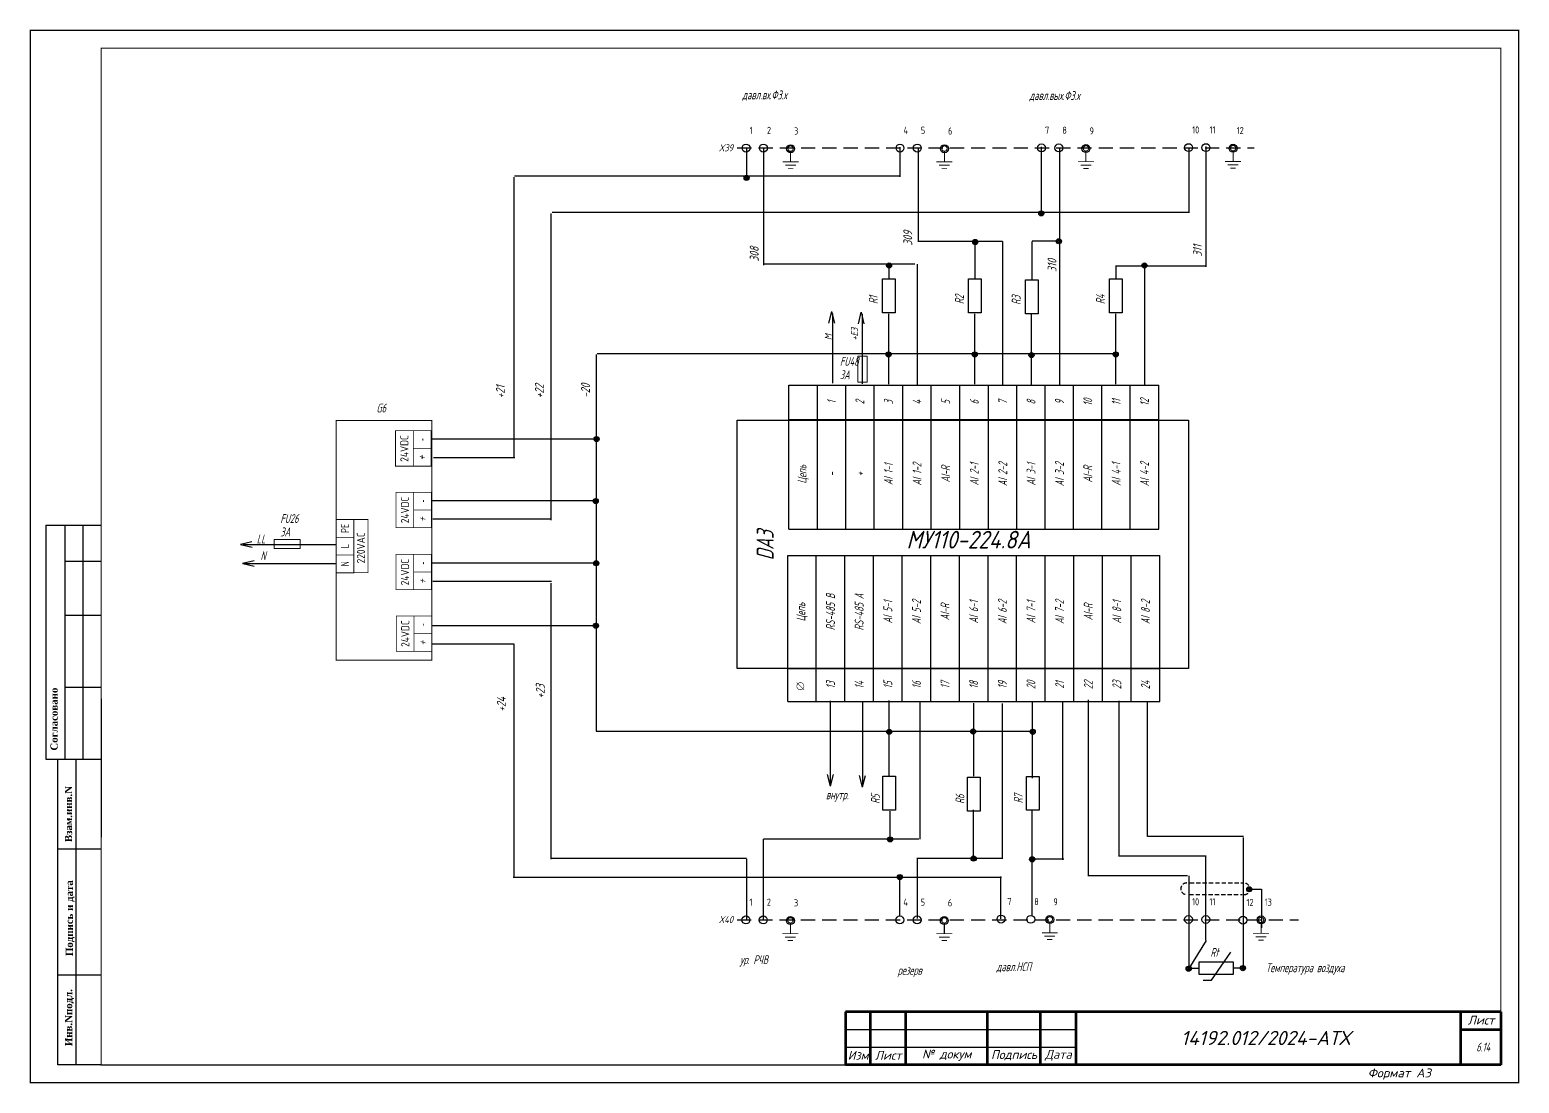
# Model space of a CAD drawing. Header units: millimetres. Extents: x 1510 to 10524, y 7125 to 13164.
# Drawn here: x 8761 to 9181.3, y 9091.4 to 9388.7 of the extents above; entities that cross this region are included whole.
import ezdxf
from ezdxf.enums import TextEntityAlignment as Align

# ---------------------------------------------------------------- set-up
doc = ezdxf.new("R2010")
doc.units = ezdxf.units.MM
doc.header["$LTSCALE"] = 4
doc.set_wipeout_variables(frame=1)
doc.linetypes.add('DASHED', pattern=[0.75, 0.5, -0.25])
doc.linetypes.add('SolidLine', pattern=[0])
for name, color, linetype, lineweight in [('_АК_ОФОРМЛ', 7, 'Continuous', 20), ('SHTAMP', 7, 'SolidLine', 25), ('Основеая', 5, 'Continuous', 60), ('СХЕМА', 7, 'Continuous', 25)]:
    doc.layers.add(name, color=color, linetype=linetype, lineweight=lineweight)
for name, color, linetype in [("Contact's", 104, 'Continuous'), ('LOC', 8, 'Continuous'), ('RED_2.5mm^2', 1, 'Continuous'), ('SYMS', 7, 'Continuous'), ('Вспомогательная', 1, 'Continuous'), ('Текст', 2, 'Continuous')]:
    doc.layers.add(name, color=color, linetype=linetype)
doc.styles.add('ISOCPEUR', font='isocpeui.ttf')
doc.styles.add('ISOCPEUR25.10.00', font='isocpeur.ttf', dxfattribs={"height": 2.5})
doc.styles.add('SC', font='wromrusc.shx', dxfattribs={"width": 0.8, "height": 2.5})
doc.styles.add('Simplex00.10.00', font='simplex.shx')
doc.styles.add('Simplex25.085.00', font='simplex.shx', dxfattribs={"width": 0.85, "oblique": 15, "height": 2.5})
doc.styles.add('Simplex25.085.15', font='', dxfattribs={"width": 0.85, "oblique": 15, "height": 2.5})
doc.styles.add('STYLE1', font='timesbd.ttf')
doc.styles.add('WD', font='romans.shx')
doc.styles.add('ГОСТ', font='isocpeur.ttf', dxfattribs={"oblique": 15})
doc.styles.add('Стиль мой-1', font='', dxfattribs={"width": 0.85, "oblique": 15, "height": 2.5})
doc.styles.get('Simplex25.085.15').set_extended_font_data('GOST type A')
doc.styles.get('Стиль мой-1').set_extended_font_data('GOST type A')
doc.linetypes.add('Modbus_LINE', pattern='A,7.5,-4,["Modbus",Standard,S=2.5,R=0,X=-1.5,Y=-1.25],-15', length=26.5)

# ---------------------------------------------------------------- blocks, each defined once
blk = doc.blocks.new('Формат А3')
at = {"color": 0, "linetype": 'Continuous', "const_width": 0.3}
for points in [[(-420, 297), (0, 297), (0, 0), (-420, 0)], [(-400, 5), (-400, 292), (-5, 292), (-5, 5)]]:
    blk.add_lwpolyline(points, close=True, dxfattribs=at)
at = {"color": 0, "linetype": 'Continuous', "style": 'Simplex00.10.00', "oblique": 15}
blk.add_text('Формат А3', height=2.5, dxfattribs=at).set_placement((-33.67, 2.75), align=Align.MIDDLE_CENTER)
blk = doc.blocks.new('*T212')
at = {"color": 0, "linetype": 'ByBlock', "lineweight": -2, "ltscale": 0.2, "transparency": 16777216}
for p, q in [((0, 0), (0, 41.14)), ((0, 41.14), (104.95, 41.14)), ((8, 0), (8, 41.14)), ((16.08, 0), (16.08, 41.14)), ((24.16, 0), (24.16, 41.14)), ((32.24, 0), (32.24, 41.14)), ((40.32, 0), (40.32, 41.14)), ((48.4, 0), (48.4, 41.14)), ((56.48, 0), (56.48, 41.14)), ((64.56, 0), (64.56, 41.14)), ((72.64, 0), (72.64, 41.14)), ((80.72, 0), (80.72, 41.14)), ((88.8, 0), (88.8, 41.14)), ((96.87, 0), (96.87, 41.14)), ((104.95, 0), (104.95, 41.14)), ((0, 9.29), (40.32, 9.29))]:
    blk.add_line(p, q, dxfattribs=at)
at = {"color": 0, "lineweight": -2, "ltscale": 0.2, "transparency": 16777216}
for p, q in [((40.32, 9.29), (104.95, 9.29)), ((0, 0), (104.95, 0))]:
    blk.add_line(p, q, dxfattribs=at)
at = {"color": 0, "linetype": 'Continuous', "lineweight": -2, "ltscale": 0.2, "transparency": 16777216, "char_height": 2.5, "attachment_point": 5, "rotation": 90, "style": 'Simplex25.085.15'}
for s, insert, width in [('RS-485 B', (12.04, 25.21), 28.8496), ('RS-485 A', (20.12, 25.21), 28.8496), ('Цепь', (4, 25.21), 28.8496), ('AI 5-1', (28.2, 25.21), 28.8496), ('AI 5-2', (36.28, 25.21), 28.8496), ('AI-R', (44.36, 25.21), 28.8496), ('AI 6-1', (52.44, 25.21), 28.8496), ('AI 6-2', (60.52, 25.21), 28.8496), ('AI 7-1', (68.6, 25.21), 28.8496), ('AI 7-2', (76.68, 25.21), 28.8496), ('AI-R', (84.76, 25.21), 28.8496), ('AI 8-1', (92.83, 25.21), 28.8496), ('AI 8-2', (100.91, 25.21), 28.8496), ('13', (12.04, 4.64), 6.286), ('14', (20.12, 4.64), 6.286), ('15', (28.2, 4.64), 6.286), ('16', (36.28, 4.64), 6.286), ('17', (44.36, 4.64), 6.286), ('18', (52.44, 4.64), 6.286), ('19', (60.52, 4.64), 6.286), ('20', (68.6, 4.64), 6.286), ('21', (76.68, 4.64), 6.286), ('22', (84.76, 4.64), 6.286), ('23', (92.83, 4.64), 6.286), ('24', (100.91, 4.64), 6.286)]:
    blk.add_mtext(s, dxfattribs=dict(at, insert=insert, width=width))
blk = doc.blocks.new('Клеммное соединение')
at = {"linetype": 'Continuous'}
blk.add_wipeout([(0, -1), (-0.44, -0.9), (-0.6, -0.8), (-0.71, -0.7), (-0.8, -0.6), (-0.87, -0.5), (-0.92, -0.4), (-0.95, -0.3), (-0.98, -0.2), (-0.99, -0.1), (-0.99, 0), (-0.99, 0.1), (-0.98, 0.2), (-0.95, 0.3), (-0.92, 0.4), (-0.87, 0.5), (-0.8, 0.6), (-0.71, 0.7), (-0.6, 0.8), (-0.44, 0.9), (0, 1), (0.44, 0.9), (0.6, 0.8), (0.71, 0.7), (0.8, 0.6), (0.87, 0.5), (0.92, 0.4), (0.95, 0.3), (0.98, 0.2), (0.99, 0.1), (1, 0), (0.99, -0.1), (0.98, -0.2), (0.95, -0.3), (0.92, -0.4), (0.87, -0.5), (0.8, -0.6), (0.71, -0.7), (0.6, -0.8), (0.44, -0.9)], dxfattribs=at)
at = {"color": 0, "linetype": 'Continuous', "lineweight": -2, "const_width": 0.15}
blk.add_lwpolyline([(-1.06, -1.06), (1.06, 1.06)], dxfattribs=at)
blk.add_lwpolyline([(-1, 0, 1), (1, 0, 1)], format="xyb", close=True, dxfattribs=at)
blk = doc.blocks.new('*T213')
at = {"color": 0, "linetype": 'ByBlock', "lineweight": -2, "ltscale": 0.2, "transparency": 16777216}
for p, q in [((0, 0), (0, 40.67)), ((0, 40.67), (104.32, 40.67)), ((8, 0), (8, 40.67)), ((16, 0), (16, 40.67)), ((24, 0), (24, 40.67)), ((32.08, 0), (32.08, 40.67)), ((40.16, 0), (40.16, 40.67)), ((48.24, 0), (48.24, 40.67)), ((56.32, 0), (56.32, 40.67)), ((64.32, 0), (64.32, 40.67)), ((72.32, 0), (72.32, 40.67)), ((80.32, 0), (80.32, 40.67)), ((88.32, 0), (88.32, 40.67)), ((96.32, 0), (96.32, 40.67)), ((104.32, 0), (104.32, 40.67)), ((0, 31), (104.32, 31))]:
    blk.add_line(p, q, dxfattribs=at)
at = {"color": 0, "lineweight": -2, "ltscale": 0.2, "transparency": 16777216}
blk.add_line((0, 0), (104.32, 0), dxfattribs=at)
at = {"color": 0, "linetype": 'Continuous', "lineweight": -2, "ltscale": 0.2, "transparency": 16777216, "char_height": 2.5, "attachment_point": 5, "rotation": 90, "style": 'Simplex25.085.15'}
for s, insert, width in [('1', (12, 35.83), 6.6745), ('2', (20, 35.83), 6.6745), ('3', (28.04, 35.83), 6.6745), ('4', (36.12, 35.83), 6.6745), ('5', (44.2, 35.83), 6.6745), ('6', (52.28, 35.83), 6.6745), ('7', (60.32, 35.83), 6.6745), ('8', (68.32, 35.83), 6.6745), ('9', (76.32, 35.83), 6.6745), ('10', (84.32, 35.83), 6.6745), ('11', (92.32, 35.83), 6.6745), ('12', (100.32, 35.83), 6.6745), ('Цепь', (4, 15.5), 27.9958), ('AI 1-1', (28.04, 15.5), 27.9958), ('AI 1-2', (36.12, 15.5), 27.9958), ('AI-R', (44.2, 15.5), 27.9958), ('AI 2-1', (52.28, 15.5), 27.9958), ('AI 2-2', (60.32, 15.5), 27.9958), ('AI 3-1', (68.32, 15.5), 27.9958), ('AI 3-2', (76.32, 15.5), 27.9958), ('AI-R', (84.32, 15.5), 27.9958), ('AI 4-1', (92.32, 15.5), 27.9958), ('AI 4-2', (100.32, 15.5), 27.9958), ('-', (12, 15.5), 27.9958), ('+', (20, 15.5), 27.9958)]:
    blk.add_mtext(s, dxfattribs=dict(at, insert=insert, width=width))
blk = doc.blocks.new('PS4x145')
at = {"color": 0, "linetype": 'Continuous', "lineweight": -2}
for points, const_width in [([(-2.5, 0), (65.12, 0), (65.12, -27), (-2.5, -27)], 0.3), ([(22.15, 0), (27.15, 0), (27.15, -5), (22.15, -5)], 0.2), ([(27.15, 0), (32.15, 0), (32.15, -5), (27.15, -5)], 0.2), ([(32.2, 0), (37.2, 0), (37.2, -5), (32.2, -5)], 0.2), ([(22.2, -5), (37.2, -5), (37.2, -9), (22.2, -9)], 0.2), ([(52.25, -16.76), (62.25, -16.76), (62.25, -21.76), (52.25, -21.76)], 0.2), ([(0, -17), (10, -17), (10, -22), (0, -22)], 0.2), ([(17.38, -16.92), (27.38, -16.92), (27.38, -21.92), (17.38, -21.92)], 0.2), ([(34.9, -16.92), (44.9, -16.92), (44.9, -21.92), (34.9, -21.92)], 0.2), ([(0, -22), (5, -22), (5, -27), (0, -27)], 0.2), ([(5, -22), (10, -22), (10, -27), (5, -27)], 0.2), ([(17.38, -21.92), (22.38, -21.92), (22.38, -26.92), (17.38, -26.92)], 0.2), ([(22.38, -21.92), (27.38, -21.92), (27.38, -26.92), (22.38, -26.92)], 0.2), ([(34.9, -21.92), (39.9, -21.92), (39.9, -26.92), (34.9, -26.92)], 0.2), ([(39.9, -21.92), (44.9, -21.92), (44.9, -26.92), (39.9, -26.92)], 0.2), ([(52.25, -21.76), (57.25, -21.76), (57.25, -26.76), (52.25, -26.76)], 0.2), ([(57.25, -21.76), (62.25, -21.76), (62.25, -26.76), (57.25, -26.76)], 0.2)]:
    blk.add_lwpolyline(points, close=True, dxfattribs=dict(at, const_width=const_width))
at = {"color": 0, "linetype": 'Continuous', "lineweight": 9, "style": 'SC', "oblique": 15, "width": 0.85}
for s, p in [('+', (2.3, -24.5)), ('-', (7.3, -24.5)), ('+', (19.68, -24.42)), ('-', (24.68, -24.42)), ('+', (37.2, -24.42)), ('-', (42.2, -24.42)), ('+', (54.55, -24.26)), ('-', (59.55, -24.26))]:
    blk.add_text(s, height=2, dxfattribs=at).set_placement(p, align=Align.MIDDLE)
at = {"color": 0, "linetype": 'Continuous', "lineweight": -2, "style": 'Simplex25.085.00', "oblique": 10, "width": 0.8, "flags": 4}
blk.add_attdef('ЭЛЕМЕНТ', text='', height=2.5, dxfattribs=at).set_placement((39.01, -2.5), align=Align.MIDDLE_LEFT)
at = {"color": 0, "linetype": 'Continuous', "lineweight": 9, "style": 'ISOCPEUR25.10.00', "oblique": 10, "width": 0.85, "flags": 5}
blk.add_attdef('ТИП', text='', height=2.5, dxfattribs=at).set_placement((44.2, -2.5), align=Align.MIDDLE_LEFT)
at = {"color": 0, "linetype": 'Continuous', "lineweight": 9, "style": 'Simplex25.085.00', "width": 0.8}
for tag, flags, p in [('#(IN/VAC)', 8, (29.2, -7)), ('#(OUT/VDC)', 4, (5, -19.5)), ('#(OUT/VDC)', 4, (22.38, -19.42)), ('#(OUT/VDC)', 4, (39.9, -19.42)), ('#(OUT/VDC)', 4, (57.25, -19.26))]:
    blk.add_attdef(tag, text='', height=2.3, dxfattribs=dict(at, flags=flags)).set_placement(p, align=Align.MIDDLE)
at = {"color": 0, "linetype": 'Continuous', "lineweight": -2, "style": 'Simplex25.085.00', "width": 0.8, "flags": 4}
for p in [(5, -13.5), (22.38, -13.42), (39.9, -13.42), (57.25, -13.26)]:
    blk.add_attdef('#(A/VA)', text='', height=2.5, dxfattribs=at).set_placement(p, align=Align.MIDDLE)
at = {"layer": "Contact's", "linetype": 'Continuous', "lineweight": 9, "style": 'Simplex00.10.00', "width": 0.7, "flags": 8}
for tag, p in [('#(7/L)', (24.7, -2.5)), ('#(9/N)', (29.7, -2.5)), ('#(5/PE)', (34.7, -2.5))]:
    blk.add_attdef(tag, text='', height=2.3, dxfattribs=at).set_placement(p, align=Align.MIDDLE)
blk = doc.blocks.new('WDDOT')
for radius in [0.72, 0.449, 0.223]:
    blk.add_circle((0, 0), radius)
blk = doc.blocks.new('VT0W02')
blk.add_circle((0, 0), 0.0699)
at = {"style": 'WD'}
for tag, p, width in [('INST', (0.062, 0.42), 0.7), ('LOC', (0.062, 0.25), 0.7), ('DESC1', (0.053, -0.385), 0.8)]:
    blk.add_attdef(tag, p, '', height=0.125, dxfattribs=dict(at, width=width))
at = {"style": 'WD', "flags": 1}
for tag, p, height in [('X4TERM01', (-0.07, 0), 0.0125), ('X4TERMDESC01', (-0.055, -0.023), 0.025), ('X2TERMDESC01', (-0.006, 0.029), 0.025), ('STRIPSEQ', (0, 0), 0.00125), ('X2TERM01', (0, 0.07), 0.0125), ('X1TERMDESC01', (0.039, -0.003), 0.025), ('X1TERM01', (0.07, 0), 0.0125), ('LINKTERM', (0, -0.002), 0.00125), ('X8TERM01', (0, -0.07), 0.0125), ('X8TERMDESC01', (0, -0.054), 0.025)]:
    blk.add_attdef(tag, p, '', height=height, dxfattribs=at)
at = {"linetype": 'Continuous', "style": 'WD'}
for tag, p, height, width, flags in [('WIRENO', (0.062, 0.094), 0.125, 0.8, 8), ('TAGSTRIP', (0.053, -0.229), 0.125, 0.9, 8), ('DESC2', (0.053, -0.541), 0.125, 0.8, 8), ('CAT', (0.213, -0.406), 0.109, 0.8, 1), ('DESC3', (0.053, -0.698), 0.125, 0.8, 8)]:
    blk.add_attdef(tag, p, '', height=height, dxfattribs=dict(at, width=width, flags=flags))
at = {"linetype": 'Continuous', "style": 'WD', "width": 0.8, "flags": 1}
blk.add_attdef('MFG', text='', height=0.109, dxfattribs=at).set_placement((0.088, -0.406), align=Align.RIGHT)
at = {"style": 'WD', "width": 0.7, "flags": 1}
blk.add_attdef('ASSYCODE', (0.062, -0.281), '', height=0.01, dxfattribs=at)
blk = doc.blocks.new('PE - заземление')
at = {"color": 0, "linetype": 'Continuous', "lineweight": -2, "const_width": 0.3}
blk.add_lwpolyline([(-0.75, -0.75, -1), (0.75, -0.75, -1)], format="xyb", close=True, dxfattribs=at)
at = {"color": 0, "linetype": 'Continuous', "lineweight": -2}
for points, const_width in [([(0, -4.5), (0, -1.5)], 0.3), ([(-2.25, -4.5), (2.25, -4.5)], 0.25), ([(-1.5, -5.46), (1.5, -5.46)], 0.25), ([(-0.75, -6.42), (0.75, -6.42)], 0.25)]:
    blk.add_lwpolyline(points, dxfattribs=dict(at, const_width=const_width))
at = {"color": 0, "linetype": 'Continuous', "lineweight": 9, "style": 'ISOCPEUR25.10.00', "oblique": 10, "width": 0.85, "flags": 9}
blk.add_attdef('ТИП', (0, 0), '', height=2.5, dxfattribs=at)

msp = doc.modelspace()

# ---------------------------------------------------------------- linework, layer by layer
at = {"linetype": 'DASHED', "ltscale": 2}
for p, q in [((8960.65, 9355.38), (9106.5, 9355.38)), ((8960.61, 9137.55), (9118.98, 9137.55))]:
    msp.add_line(p, q, dxfattribs=at)
at = {"color": 1, "ltscale": 0.2}
for p, q in [((9006.61, 9347.43), (8897.77, 9347.43)), ((9088.02, 9337.14), (8908.46, 9337.14)), ((9035.51, 9329.01), (9011.63, 9329.01)), ((9027.73, 9328.92), (9027.73, 9318.41)), ((9043.73, 9329.03), (9043.73, 9318.2)), ((9051.56, 9329.12), (9043.88, 9329.12)), ((9010.78, 9322.58), (8968, 9322.58)), ((9003.43, 9322.27), (9003.43, 9318.42)), ((9067.52, 9322.26), (9067.52, 9318.4)), ((9092.86, 9322), (9067.55, 9322)), ((9067.3, 9297.27), (8921.1, 9297.27)), ((8921.12, 9273.17), (8874.69, 9273.17)), ((8897.88, 9267.97), (8874.92, 9267.97)), ((8920.84, 9255.81), (8874.53, 9255.81)), ((8908.1, 9250.61), (8874.76, 9250.61)), ((8920.66, 9238.2), (8874.55, 9238.2)), ((8908.19, 9233), (8874.78, 9233)), ((8920.66, 9220.53), (8874.45, 9220.53)), ((8897.63, 9215.32), (8874.68, 9215.32)), ((9043.91, 9190.69), (8920.88, 9190.69)), ((9011.92, 9160.27), (8968.05, 9160.27)), ((9103.49, 9161.03), (9076.37, 9161.03)), ((8963.28, 9154.82), (8908.26, 9154.82)), ((9035.51, 9154.87), (9011.28, 9154.87)), ((9052.77, 9154.65), (9043.87, 9154.65)), ((9092.99, 9155.56), (9068.59, 9155.56)), ((9087.7, 9149.98), (9059.7, 9149.98)), ((9035.21, 9149.53), (8897.39, 9149.53)), ((9006.54, 9138.64), (9006.54, 9149.52)), ((9091, 9123.79), (9088.03, 9123.79)), ((9103.46, 9123.87), (9100.53, 9123.87))]:
    msp.add_line(p, q, dxfattribs=at)
at = {"lineweight": 30}
for p, q in [((8765.58, 9248.91), (8781.06, 9248.91)), ((8765.58, 9248.91), (8765.58, 9182.9)), ((8770.9, 9248.91), (8770.9, 9182.9)), ((8775.98, 9248.91), (8775.98, 9182.9)), ((8770.9, 9238.75), (8781.06, 9238.75)), ((8770.9, 9223.52), (8781.06, 9223.52)), ((8770.9, 9203.21), (8781.06, 9203.21)), ((8765.58, 9182.9), (8781.06, 9182.9)), ((8768.97, 9096.59), (8768.97, 9182.9)), ((8774.05, 9096.59), (8774.05, 9182.9)), ((8781.16, 9157.52), (8768.97, 9157.52)), ((8781.16, 9121.98), (8768.97, 9121.98))]:
    msp.add_line(p, q, dxfattribs=at)
at = {"linetype": 'DASHED', "ltscale": 0.6}
for p, q in [((9088.36, 9147.95), (9103.24, 9147.95)), ((9088.22, 9144.66), (9103.15, 9144.66))]:
    msp.add_line(p, q, dxfattribs=at)
at = {"color": 7, "ltscale": 0.2}
for p, q in [((9094.51, 9120.48), (9099.94, 9128.47)), ((9092.09, 9120.48), (9094.51, 9120.48))]:
    msp.add_line(p, q, dxfattribs=at)
at = {"linetype": 'Continuous', "ltscale": 0.6}
for points in [[(9001.64, 9318.42), (9005.21, 9318.42), (9005.21, 9308.84), (9001.64, 9308.84)], [(9025.94, 9318.41), (9029.51, 9318.41), (9029.51, 9308.83), (9025.94, 9308.83)], [(9041.95, 9318.2), (9045.52, 9318.2), (9045.52, 9308.62), (9041.95, 9308.62)], [(9065.73, 9318.41), (9069.3, 9318.41), (9069.3, 9308.83), (9065.73, 9308.83)], [(9001.74, 9178.1), (9005.31, 9178.1), (9005.31, 9168.52), (9001.74, 9168.52)], [(9025.61, 9177.83), (9029.18, 9177.83), (9029.18, 9168.24), (9025.61, 9168.24)], [(9042.24, 9178.04), (9045.81, 9178.04), (9045.81, 9168.46), (9042.24, 9168.46)], [(9100.58, 9125.72), (9100.58, 9122.15), (9091, 9122.15), (9091, 9125.72)]]:
    msp.add_lwpolyline(points, close=True, dxfattribs=at)
at = {"ltscale": 0.2}
msp.add_lwpolyline([(8960.67, 9278.59), (9088.01, 9278.59), (9088.01, 9208.46), (8960.67, 9208.46)], close=True, dxfattribs=at)
at = {"linetype": 'Continuous', "lineweight": -2}
msp.add_lwpolyline([(8781.16, 9199.92), (8781.16, 9160.92)], dxfattribs=at)
at = {"lineweight": 30}
msp.add_lwpolyline([(8781.16, 9096.59), (8768.97, 9096.59)], dxfattribs=at)
at = {"linetype": 'DASHED', "ltscale": 0.6}
for centre, start, end in [((9087.45, 9146.31), 87.3959, 270), ((9103.66, 9146.3), 267.3959, 90)]:
    msp.add_arc(centre, 1.64, start, end, dxfattribs=at)
at = {"layer": 'RED_2.5mm^2', "linetype": 'Continuous', "ltscale": 0.2}
for p, q in [((8963.31, 9346.81), (8963.31, 9355.2)), ((8968.05, 9355.24), (8968.05, 9322.31)), ((9006.59, 9347.26), (9006.59, 9355.66)), ((9011.69, 9355.15), (9011.69, 9329.07)), ((9046.52, 9337.29), (9046.52, 9355.7)), ((9051.55, 9355.1), (9051.55, 9288.44)), ((9088.21, 9337.11), (9088.21, 9355.56)), ((9092.93, 9321.88), (9092.93, 9355.77)), ((8897.69, 9268), (8897.69, 9347.18)), ((8908.18, 9250.36), (8908.18, 9336.87)), ((9035.5, 9329.01), (9035.5, 9288.45)), ((9011.38, 9322.58), (9011.38, 9288.6)), ((9075.59, 9321.72), (9075.59, 9288.5)), ((8987.55, 9308.66), (8987.55, 9288.97)), ((8995.87, 9308.52), (8995.87, 9288.83)), ((9003.38, 9288.75), (9003.38, 9308.59)), ((9027.68, 9288.74), (9027.68, 9308.59)), ((9043.69, 9288.53), (9043.69, 9308.38)), ((9067.47, 9288.74), (9067.47, 9308.58)), ((8920.81, 9297.12), (8920.81, 9190.79)), ((8821.14, 9243.46), (8847.37, 9243.46)), ((8821.23, 9238.15), (8847.57, 9238.15)), ((8908.18, 9154.68), (8908.18, 9232.59)), ((8897.69, 9149.73), (8897.69, 9215.4)), ((9003.5, 9178.12), (9003.5, 9199.46)), ((9012.13, 9198.9), (9012.13, 9160.3)), ((9027.37, 9178.11), (9027.37, 9198.69)), ((9035.46, 9154.75), (9035.46, 9198.63)), ((9044.01, 9177.51), (9044.01, 9198.85)), ((9052.47, 9198.91), (9052.47, 9154.51)), ((9059.76, 9149.92), (9059.76, 9199.62)), ((9068.42, 9155.46), (9068.42, 9199.4)), ((9076.34, 9198.97), (9076.34, 9161.03)), ((9003.74, 9168.2), (9003.74, 9160.67)), ((9027.36, 9154.92), (9027.36, 9168.59)), ((9043.87, 9138.84), (9043.87, 9168.6)), ((8967.99, 9160.32), (8967.99, 9137.39)), ((9103.48, 9123.86), (9103.48, 9160.79)), ((8963.28, 9154.73), (8963.28, 9137.37)), ((9011.43, 9154.77), (9011.43, 9137.92)), ((9092.91, 9131.82), (9092.91, 9155.46)), ((9088.06, 9150), (9088.06, 9123.89)), ((9034.9, 9149.75), (9034.9, 9137.82)), ((9105.19, 9146.2), (9108.59, 9146.2)), ((9108.6, 9146.21), (9108.6, 9135.33)), ((9093, 9131.7), (9088.05, 9123.8))]:
    msp.add_line(p, q, dxfattribs=at)
at = {"layer": 'RED_2.5mm^2', "color": 6, "linetype": 'Modbus_LINE', "ltscale": 40}
for p, q in [((8986.97, 9176.04), (8986.97, 9199.35)), ((8996.04, 9175.85), (8996.04, 9198.88))]:
    msp.add_line(p, q, dxfattribs=at)
at = {"layer": 'SYMS', "linetype": 'Continuous', "ltscale": 0.2}
for p, q in [((8987.23, 9309.19), (8986.44, 9305.92)), ((8987.27, 9309.22), (8988.08, 9305.95)), ((8995.55, 9309.04), (8994.75, 9305.77)), ((8995.59, 9309.08), (8996.4, 9305.8)), ((8820.44, 9243.54), (8823.71, 9244.35)), ((8820.48, 9243.5), (8823.75, 9242.7)), ((8821.07, 9238.19), (8824.34, 9239)), ((8821.11, 9238.16), (8824.37, 9237.36))]:
    msp.add_line(p, q, dxfattribs=at)
at = {"layer": 'SYMS', "color": 6, "linetype": 'Continuous', "ltscale": 0.2}
for p, q in [((8986.96, 9175.25), (8986.15, 9178.52)), ((8986.99, 9175.29), (8987.79, 9178.56)), ((8995.97, 9175.02), (8995.16, 9178.3)), ((8996, 9175.06), (8996.8, 9178.33))]:
    msp.add_line(p, q, dxfattribs=at)
at = {"layer": 'Вспомогательная', "color": 7}
for p, q in [((8991.16, 9106.59), (9056.16, 9106.59)), ((8991.16, 9101.59), (9056.16, 9101.59)), ((8991.16, 9096.59), (9056.16, 9096.59))]:
    msp.add_line(p, q, dxfattribs=at)
at = {"layer": 'Основеая', "color": 7}
for p, q in [((8991.16, 9111.59), (8991.16, 9096.59)), ((9176.16, 9111.59), (8991.16, 9111.59)), ((8998.16, 9111.59), (8998.16, 9096.59)), ((9008.16, 9111.59), (9008.16, 9096.59)), ((9031.16, 9111.59), (9031.16, 9096.59)), ((9046.16, 9111.59), (9046.16, 9096.59)), ((9056.16, 9111.59), (9056.16, 9096.59)), ((9164.72, 9111.59), (9164.72, 9096.59)), ((9176.16, 9111.59), (9176.16, 9096.59)), ((9164.72, 9106.59), (9176.16, 9106.59)), ((9176.16, 9096.59), (8991.16, 9096.59))]:
    msp.add_line(p, q, dxfattribs=at)
at = {"layer": 'СХЕМА', "color": 7, "linetype": 'Continuous', "lineweight": 20, "ltscale": 30}
for points in [[(8994.7, 9296.6), (8997.28, 9296.6), (8997.28, 9289.28), (8994.7, 9289.28)], [(8837.33, 9244.93), (8837.33, 9242.35), (8830.01, 9242.35), (8830.01, 9244.93)]]:
    msp.add_lwpolyline(points, close=True, dxfattribs=at)

# ---------------------------------------------------------------- block references
for name, p in [('Формат А3', (9181.16, 9091.59)), ('PE - заземление', (8975.69, 9355.97)), ('PE - заземление', (9019.12, 9355.97)), ('PE - заземление', (9059.05, 9356.01)), ('PE - заземление', (9100.57, 9356.09)), ('*T213', (8975.25, 9247.79)), ('*T212', (8974.93, 9199.2)), ('PE - заземление', (8975.65, 9138.14)), ('PE - заземление', (9019.08, 9138.14)), ('PE - заземление', (9048.85, 9138.41)), ('PE - заземление', (9108.47, 9138.24))]:
    msp.add_blockref(name, p)
at = {"linetype": 'Continuous', "ltscale": 0.2}
ref = msp.add_blockref('PS4x145', (8847.45, 9213.33), dxfattribs=dict(at, rotation=90))
ref.add_attrib('#(IN/VAC)', '220VAC', dxfattribs={"color": 0, "linetype": 'Continuous', "lineweight": 9, "height": 2.3, "rotation": 90, "style": 'Simplex25.085.00', "width": 0.8, "flags": 8}).set_placement((8854.45, 9242.53), align=Align.MIDDLE)
ref.add_attrib('#(7/L)', 'N', dxfattribs={"layer": "Contact's", "linetype": 'Continuous', "lineweight": 9, "height": 2.3, "rotation": 90, "style": 'Simplex00.10.00', "width": 0.7, "flags": 8}).set_placement((8849.95, 9238.03), align=Align.MIDDLE)
ref.add_attrib('#(9/N)', 'L', dxfattribs={"layer": "Contact's", "linetype": 'Continuous', "lineweight": 9, "height": 2.3, "rotation": 90, "style": 'Simplex00.10.00', "width": 0.7, "flags": 8}).set_placement((8849.95, 9243.03), align=Align.MIDDLE)
ref.add_attrib('#(5/PE)', 'PE', dxfattribs={"layer": "Contact's", "linetype": 'Continuous', "lineweight": 9, "height": 2.3, "rotation": 90, "style": 'Simplex00.10.00', "width": 0.7, "flags": 8}).set_placement((8849.95, 9248.03), align=Align.MIDDLE)
ref.add_attrib('#(OUT/VDC)', '24VDC', dxfattribs={"color": 0, "linetype": 'Continuous', "lineweight": 9, "height": 2.3, "rotation": 90, "style": 'Simplex25.085.00', "width": 0.8, "flags": 4}).set_placement((8866.95, 9218.33), align=Align.MIDDLE)
ref.add_attrib('#(OUT/VDC)', '24VDC', dxfattribs={"color": 0, "linetype": 'Continuous', "lineweight": 9, "height": 2.3, "rotation": 90, "style": 'Simplex25.085.00', "width": 0.8, "flags": 4}).set_placement((8866.87, 9235.71), align=Align.MIDDLE)
ref.add_attrib('#(OUT/VDC)', '24VDC', dxfattribs={"color": 0, "linetype": 'Continuous', "lineweight": 9, "height": 2.3, "rotation": 90, "style": 'Simplex25.085.00', "width": 0.8, "flags": 4}).set_placement((8866.87, 9253.23), align=Align.MIDDLE)
ref.add_attrib('#(OUT/VDC)', '24VDC', dxfattribs={"color": 0, "linetype": 'Continuous', "lineweight": 9, "height": 2.3, "rotation": 90, "style": 'Simplex25.085.00', "width": 0.8, "flags": 4}).set_placement((8866.7, 9270.58), align=Align.MIDDLE)
at = {"layer": 'SYMS', "linetype": 'Continuous', "ltscale": 0.2}
ref = msp.add_blockref('VT0W02', (8963.14, 9355.36), dxfattribs=dict(at, xscale=16, yscale=16, zscale=16))
ref.add_attrib('LOC', '1', (8964.14, 9359.36), dxfattribs={"layer": 'LOC', "height": 2, "style": 'WD', "width": 0.7})
ref = msp.add_blockref('VT0W02', (8968.03, 9355.36), dxfattribs=dict(at, xscale=16, yscale=16, zscale=16))
ref.add_attrib('LOC', '2', (8969.03, 9359.36), dxfattribs={"layer": 'LOC', "height": 2, "style": 'WD', "width": 0.7})
ref = msp.add_blockref('VT0W02', (8975.69, 9355.18), dxfattribs=dict(at, xscale=16, yscale=16, zscale=16))
ref.add_attrib('LOC', '3', (8976.69, 9359.18), dxfattribs={"layer": 'LOC', "height": 2, "style": 'WD', "width": 0.7})
ref = msp.add_blockref('VT0W02', (9006.57, 9355.36), dxfattribs=dict(at, xscale=16, yscale=16, zscale=16))
ref.add_attrib('LOC', '4', (9007.57, 9359.36), dxfattribs={"layer": 'LOC', "height": 2, "style": 'WD', "width": 0.7})
ref = msp.add_blockref('VT0W02', (9011.46, 9355.36), dxfattribs=dict(at, xscale=16, yscale=16, zscale=16))
ref.add_attrib('LOC', '5', (9012.46, 9359.36), dxfattribs={"layer": 'LOC', "height": 2, "style": 'WD', "width": 0.7})
ref = msp.add_blockref('VT0W02', (9019.12, 9355.17), dxfattribs=dict(at, xscale=16, yscale=16, zscale=16))
ref.add_attrib('LOC', '6', (9020.12, 9359.17), dxfattribs={"layer": 'LOC', "height": 2, "style": 'WD', "width": 0.7})
ref = msp.add_blockref('VT0W02', (9046.5, 9355.4), dxfattribs=dict(at, xscale=16, yscale=16, zscale=16))
ref.add_attrib('LOC', '7', (9047.5, 9359.4), dxfattribs={"layer": 'LOC', "height": 2, "style": 'WD', "width": 0.7})
ref = msp.add_blockref('VT0W02', (9051.39, 9355.4), dxfattribs=dict(at, xscale=16, yscale=16, zscale=16))
ref.add_attrib('LOC', '8', (9052.39, 9359.4), dxfattribs={"layer": 'LOC', "height": 2, "style": 'WD', "width": 0.7})
ref = msp.add_blockref('VT0W02', (9059.05, 9355.21), dxfattribs=dict(at, xscale=16, yscale=16, zscale=16))
ref.add_attrib('LOC', '9', (9060.05, 9359.21), dxfattribs={"layer": 'LOC', "height": 2, "style": 'WD', "width": 0.7})
ref = msp.add_blockref('VT0W02', (9088.02, 9355.48), dxfattribs=dict(at, xscale=16, yscale=16, zscale=16))
ref.add_attrib('LOC', '10', (9089.02, 9359.48), dxfattribs={"layer": 'LOC', "height": 2, "style": 'WD', "width": 0.7})
ref = msp.add_blockref('VT0W02', (9092.91, 9355.48), dxfattribs=dict(at, xscale=16, yscale=16, zscale=16))
ref.add_attrib('LOC', '11', (9093.91, 9359.48), dxfattribs={"layer": 'LOC', "height": 2, "style": 'WD', "width": 0.7})
ref = msp.add_blockref('VT0W02', (9100.57, 9355.3), dxfattribs=dict(at, xscale=16, yscale=16, zscale=16))
ref.add_attrib('LOC', '12', (9101.57, 9359.3), dxfattribs={"layer": 'LOC', "height": 2, "style": 'WD', "width": 0.7})
for p, rotation in [((8963.29, 9346.92), 180), ((9046.44, 9336.91), 180), ((9027.8, 9328.85), 180), ((9051.43, 9329.06), 180), ((9003.5, 9322.22), 180), ((9075.56, 9322.21), 180), ((9003.37, 9297.13), 90), ((9027.67, 9297.12), 90), ((9043.68, 9296.91), 90), ((9067.46, 9297.12), 90), ((8920.94, 9273.22), 90), ((8920.71, 9255.74), 90), ((8920.85, 9238.17), 90), ((8920.75, 9220.55), 90), ((9003.54, 9190.61), 90), ((9027.19, 9190.71), 90), ((9044.02, 9190.62), 180), ((9003.78, 9160.24), 180), ((9027.36, 9154.83), 180), ((9043.87, 9154.62), 180), ((9006.5, 9149.62), 180), ((9088.03, 9123.76), 90), ((9103.35, 9123.92), 90)]:
    msp.add_blockref('WDDOT', p, dxfattribs=dict(at, rotation=rotation))
at = {"layer": 'SYMS', "ltscale": 0.2}
msp.add_blockref('WDDOT', (9105.13, 9146.18), dxfattribs=at)
at = {"layer": 'SYMS', "linetype": 'Continuous', "ltscale": 0.2}
ref = msp.add_blockref('VT0W02', (8963.1, 9137.53), dxfattribs=dict(at, xscale=16, yscale=16, zscale=16))
ref.add_attrib('LOC', '1', (8964.1, 9141.53), dxfattribs={"layer": 'LOC', "height": 2, "style": 'WD', "width": 0.7})
ref = msp.add_blockref('VT0W02', (8967.99, 9137.53), dxfattribs=dict(at, xscale=16, yscale=16, zscale=16))
ref.add_attrib('LOC', '2', (8968.99, 9141.53), dxfattribs={"layer": 'LOC', "height": 2, "style": 'WD', "width": 0.7})
ref = msp.add_blockref('VT0W02', (8975.65, 9137.34), dxfattribs=dict(at, xscale=16, yscale=16, zscale=16))
ref.add_attrib('LOC', '3', (8976.65, 9141.34), dxfattribs={"layer": 'LOC', "height": 2, "style": 'WD', "width": 0.7})
ref = msp.add_blockref('VT0W02', (9006.53, 9137.53), dxfattribs=dict(at, xscale=16, yscale=16, zscale=16))
ref.add_attrib('LOC', '4', (9007.53, 9141.53), dxfattribs={"layer": 'LOC', "height": 2, "style": 'WD', "width": 0.7})
ref = msp.add_blockref('VT0W02', (9011.42, 9137.53), dxfattribs=dict(at, xscale=16, yscale=16, zscale=16))
ref.add_attrib('LOC', '5', (9012.42, 9141.53), dxfattribs={"layer": 'LOC', "height": 2, "style": 'WD', "width": 0.7})
ref = msp.add_blockref('VT0W02', (9019.08, 9137.34), dxfattribs=dict(at, xscale=16, yscale=16, zscale=16))
ref.add_attrib('LOC', '6', (9020.08, 9141.34), dxfattribs={"layer": 'LOC', "height": 2, "style": 'WD', "width": 0.7})
ref = msp.add_blockref('VT0W02', (9035.08, 9137.76), dxfattribs=dict(at, xscale=16, yscale=16, zscale=16))
ref.add_attrib('LOC', '7', (9036.87, 9141.72), dxfattribs={"layer": 'LOC', "height": 2, "style": 'WD', "width": 0.7})
ref = msp.add_blockref('VT0W02', (9043.46, 9137.69), dxfattribs=dict(at, xscale=16, yscale=16, zscale=16))
ref.add_attrib('LOC', '8', (9044.46, 9141.69), dxfattribs={"layer": 'LOC', "height": 2, "style": 'WD', "width": 0.7})
ref = msp.add_blockref('VT0W02', (9048.85, 9137.62), dxfattribs=dict(at, xscale=16, yscale=16, zscale=16))
ref.add_attrib('LOC', '9', (9049.85, 9141.62), dxfattribs={"layer": 'LOC', "height": 2, "style": 'WD', "width": 0.7})
ref = msp.add_blockref('VT0W02', (9087.99, 9137.65), dxfattribs=dict(at, xscale=16, yscale=16, zscale=16))
ref.add_attrib('LOC', '10', (9088.99, 9141.65), dxfattribs={"layer": 'LOC', "height": 2, "style": 'WD', "width": 0.7})
ref = msp.add_blockref('VT0W02', (9092.88, 9137.65), dxfattribs=dict(at, xscale=16, yscale=16, zscale=16))
ref.add_attrib('LOC', '11', (9093.88, 9141.65), dxfattribs={"layer": 'LOC', "height": 2, "style": 'WD', "width": 0.7})
ref = msp.add_blockref('VT0W02', (9103.36, 9137.45), dxfattribs=dict(at, xscale=16, yscale=16, zscale=16))
ref.add_attrib('LOC', '12', (9104.36, 9141.45), dxfattribs={"layer": 'LOC', "height": 2, "style": 'WD', "width": 0.7})
ref = msp.add_blockref('VT0W02', (9108.48, 9137.54), dxfattribs=dict(at, xscale=16, yscale=16, zscale=16))
ref.add_attrib('LOC', '13', (9109.48, 9141.54), dxfattribs={"layer": 'LOC', "height": 2, "style": 'WD', "width": 0.7})

# ---------------------------------------------------------------- texts
at = {"style": 'Simplex25.085.15', "oblique": 15}
for s, height, width, p in [('давл.вх.Ф3.х', 2.5, 0.85, (8962.05, 9369.1)), ('давл.вых.Ф3.х', 2.5, 0.85, (9043.09, 9368.92)), ('X39', 1.961, 1.083459, (8955.46, 9354.45)), ('FU48', 2.5, 0.85, (8989.62, 9293.91)), ('3А', 2.5, 0.85, (8989.6, 9290.13)), ('G6', 2.5, 0.85, (8858.83, 9280.75)), ('FU26', 2.5, 0.85, (8831.71, 9249.55)), ('3А', 2.5, 0.85, (8831.69, 9245.77)), ('внутр.', 2.5, 0.85, (8985.67, 9171.57)), ('X40', 1.961, 1.083459, (8955.45, 9136.65)), ('ур. РЧВ', 2.5, 0.85, (8961.42, 9125.05)), ('давл.НСП', 2.5, 0.85, (9033.82, 9123.06)), ('Температура воздуха', 2.5, 0.85, (9109.83, 9122.78)), ('резерв', 2.5, 0.85, (9005.9, 9122.03))]:
    msp.add_text(s, height=height, dxfattribs=dict(at, width=width)).set_placement(p)
for s, height, width, p in [('M', 1.96, 1.083459, (8987.31, 9301.17)), ('+E3', 1.961, 1.083459, (8994.72, 9301.05)), ('DA3', 4.83, 0.879985, (8970.93, 9239))]:
    msp.add_text(s, height=height, rotation=90, dxfattribs=dict(at, width=width)).set_placement(p)
at = {"color": 7, "style": 'Simplex25.085.15', "oblique": 15, "width": 1.083459}
msp.add_text('МУ110-224.8А', height=5, dxfattribs=at).set_placement((9008.4, 9242.34))
at = {"color": 0, "lineweight": 25, "ltscale": 0.5, "style": 'STYLE1', "oblique": 1}
for s, height, p in [('Согласовано', 2.0309, (8768.88, 9185.28)), ('Взам.инв.N', 2.031, (8772.95, 9159.46)), ('Подпись и дата', 2.0309, (8773.18, 9127.3)), ('Инв.Nподл.', 2.031, (8772.98, 9101.87))]:
    msp.add_text(s, height=height, rotation=90, dxfattribs=at).set_placement(p)
at = {"color": 7, "lineweight": 25, "insert": (9169.2, 9102.9), "char_height": 2.5, "attachment_point": 1, "style": 'Стиль мой-1'}
msp.add_mtext_dynamic_manual_height_columns('6.14', width=5.3031, gutter_width=12.5, heights=[2.85], dxfattribs=at)
at = {"layer": '_АК_ОФОРМЛ', "color": 7, "char_height": 2.5, "width": 4.127, "attachment_point": 5, "style": 'Simplex25.085.15'}
for s, insert in [('LL', (8826.28, 9245.04)), ('N', (8826.84, 9240.31))]:
    msp.add_mtext(s, dxfattribs=dict(at, insert=insert))
at = {"layer": 'SHTAMP', "color": 0, "style": 'ISOCPEUR'}
msp.add_text('14192.012/2024-АТХ', height=4, dxfattribs=at).set_placement((9109.73, 9102.21), align=Align.CENTER)
at = {"layer": 'SYMS', "linetype": 'Continuous', "char_height": 2.5, "attachment_point": 1, "rotation": 90}
for s, insert, width in [('{\\Fsimplex|c0;\\Q15;\\W0.75;\\C0;30\\Fsimplex|c204;9}', (9007.52, 9327.86), 12.7506), ('{\\Fsimplex|c0;\\Q15;\\W0.75;\\C0;30\\Fsimplex|c204;8}', (8964.19, 9323.33), 12.7506), ('{\\Fsimplex|c0;\\Q15;\\W0.75;\\C0;3\\Fsimplex|c204;11}', (9089.22, 9324.74), 12.7506), ('{\\Fsimplex|c0;\\Q15;\\W0.75;\\C0;3\\Fsimplex|c204;10}', (9048.23, 9320.36), 12.7506), ('{\\fGOST type A|b0|i0|c0|p34;\\Q15;\\W0.85;\\C7;R\\fGOST type A|b0|i0|c204|p34;1}', (8997.8, 9311.33), 5.071), ('{\\fGOST type A|b0|i0|c0|p34;\\Q15;\\W0.85;\\C7;R\\fGOST type A|b0|i0|c204|p34;2}', (9022.1, 9311.32), 5.071), ('{\\fGOST type A|b0|i0|c0|p34;\\Q15;\\W0.85;\\C7;R\\fGOST type A|b0|i0|c204|p34;3}', (9038.11, 9311.11), 5.071), ('{\\fGOST type A|b0|i0|c0|p34;\\Q15;\\W0.85;\\C7;R\\fGOST type A|b0|i0|c204|p34;4}', (9061.89, 9311.32), 5.071), ('{\\Fsimplex|c204;\\Q15;\\W0.75;\\C0;+\\Fsimplex|c0;21}', (8892.56, 9284.7), 8.5407), ('{\\Fsimplex|c204;\\Q15;\\W0.75;\\C0;+\\Fsimplex|c0;22}', (8903.53, 9284.74), 8.5407), ('{\\Fsimplex|c204;\\Q15;\\W0.75;\\C0;-\\Fsimplex|c0;2\\Fsimplex|c204;0}', (8916.57, 9284.85), 8.5407), ('{\\Fsimplex|c204;\\Q15;\\W0.75;\\C0;+\\Fsimplex|c0;2\\Fsimplex|c204;4}', (8892.83, 9196.28), 8.5407), ('{\\Fsimplex|c204;\\Q15;\\W0.75;\\C0;+\\Fsimplex|c0;2\\Fsimplex|c204;3}', (8903.81, 9200.01), 8.5407), ('{\\fGOST type A|b0|i0|c0|p34;\\Q15;\\W0.85;\\C7;R\\fGOST type A|b0|i0|c204|p34;5}', (8998.38, 9170.28), 5.071), ('{\\fGOST type A|b0|i0|c0|p34;\\Q15;\\W0.85;\\C7;R\\fGOST type A|b0|i0|c204|p34;6}', (9022.26, 9170.26), 5.071), ('{\\fGOST type A|b0|i0|c0|p34;\\Q15;\\W0.85;\\C7;R\\fGOST type A|b0|i0|c204|p34;7}', (9038.73, 9170.43), 5.071)]:
    msp.add_mtext(s, dxfattribs=dict(at, insert=insert, width=width))
at = {"layer": 'SYMS', "linetype": 'Continuous', "insert": (9094.17, 9129.6), "char_height": 2.5, "width": 5.071, "attachment_point": 1}
msp.add_mtext('{\\fGOST type A|b0|i0|c0|p34;\\Q15;\\W0.85;\\C7;Rt}', dxfattribs=at)
at = {"layer": 'Текст', "color": 7, "char_height": 2.5, "style": 'ГОСТ'}
for s, insert, width, attachment_point in [('{\\fISOCPEUR|b0|i0|c204|p34;Лист}', (9174.33, 9109.25), 11.4585, 6), ('{\\fISOCPEUR|b0|i0|c204|p34;Изм}', (8994.76, 9099.32), 7, 5), ('{\\fISOCPEUR|b0|i0|c204|p34;Лист}', (9003.26, 9099.32), 10, 5), ('{\\fISOCPEUR|b0|i0|c204|p34;№ докум}', (9019.76, 9099.32), 23, 5), ('{\\fISOCPEUR|b0|i0|c204|p34;Подпись}', (9038.76, 9099.32), 15, 5), ('{\\fISOCPEUR|b0|i0|c204|p34;Дата}', (9051.26, 9099.32), 10, 5)]:
    msp.add_mtext(s, dxfattribs=dict(at, insert=insert, width=width, attachment_point=attachment_point))

# ---------------------------------------------------------------- next in the draw order: block references
at = {"rotation": 90}
msp.add_blockref('Клеммное соединение', (8978.46, 9203.49), dxfattribs=at)

doc.saveas('drawing.dxf')
